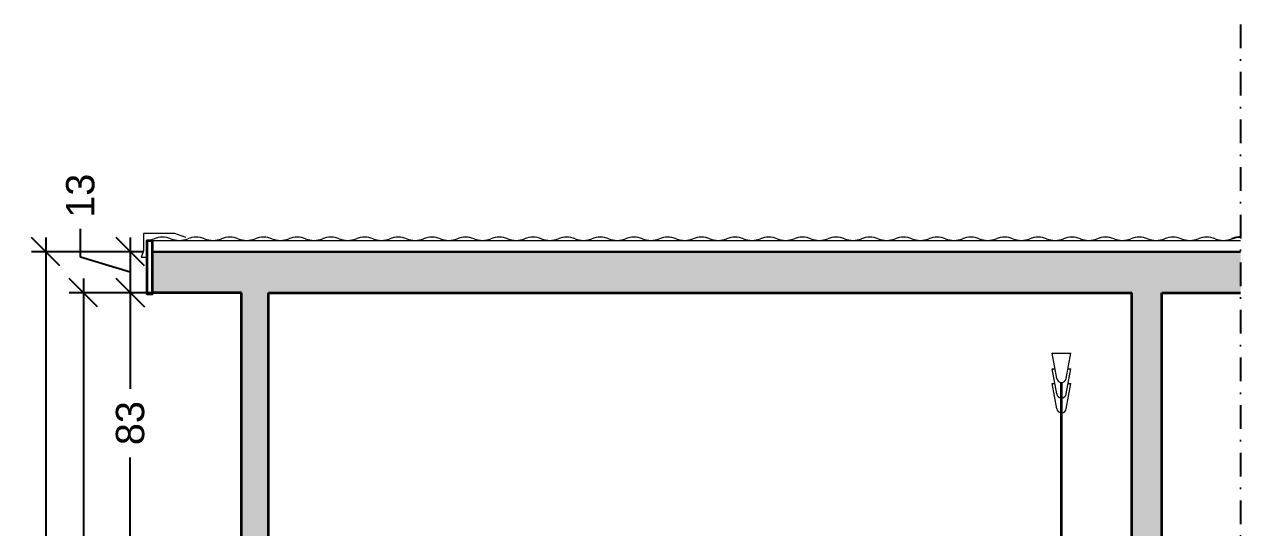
# Model space of a CAD drawing. Header units: inches. Extents: x -449 to 9267, y -5852 to 3388.
# Drawn here: x 947 to 1333.2, y 572.4 to 732 of the extents above; entities that cross this region are included whole.
import ezdxf

# ---------------------------------------------------------------- set-up
doc = ezdxf.new("R2010")
doc.units = ezdxf.units.IN
doc.header["$MEASUREMENT"] = 0
doc.linetypes.add('DASHDOT', pattern=[1, 0.5, -0.25, 0, -0.25])
for name, color, linetype, lineweight in [('A-ANNO-DIMS', 3, 'Continuous', 18), ('A-DETL-MBND', 3, 'Continuous', 18), ('A-FURN', 8, 'Continuous', 18), ('A-SECT-MCUT', 7, 'Continuous', 35), ('A-WALL-STUD', 3, 'Continuous', 18)]:
    doc.layers.add(name, color=color, linetype=linetype, lineweight=lineweight)
doc.layers.add('TRATTEGGIO', color=32, linetype='Continuous')
doc.styles.add('ARIAL', font='Arial.ttf')
doc.dimstyles.new('TICK_36', dxfattribs={"dimtxt": 3.6, "dimasz": 3.6, "dimexe": 1.8, "dimexo": 1.2, "dimgap": 1.8, "dimtad": 0, "dimdec": 0, "dimzin": 0, "dimdsep": 46, "dimtxsty": 'ARIAL', "dimblk": 'OBLIQUE', "dimcen": 1.8, "dimdle": 1.8, "dimclrd": 256, "dimclrt": 256, "dimadec": 0, "dimazin": 0, "dimtfac": 1, "dimtdec": 0, "dimtmove": 1, "dimatfit": 3, "dimldrblk": 'OPEN90', "dimfxl": 1, "dimtfill": 1, "dimtolj": 1, "dimtzin": 0, "dimarcsym": 0})

# ---------------------------------------------------------------- blocks, each defined once
blk = doc.blocks.new('_Oblique')
at = {"color": 0, "linetype": 'ByBlock', "lineweight": -2}
blk.add_line((-0.5, -0.5), (0.5, 0.5), dxfattribs=at)
blk = doc.blocks.new('*D41')
at = {"layer": 'A-ANNO-DIMS', "lineweight": -2, "transparency": 16777216}
for p, q in [((953.82, 664.43), (953.82, 511.43)), ((953.82, 329.67), (953.82, 482.67))]:
    blk.add_line(p, q, dxfattribs=at)
at = {"layer": 'A-ANNO-DIMS', "color": 0, "lineweight": -2, "transparency": 16777216}
for p, q in [((984.56, 659.93), (949.32, 659.93)), ((1021.49, 334.17), (949.32, 334.17))]:
    blk.add_line(p, q, dxfattribs=at)
at = {"layer": 'Defpoints', "color": 0, "transparency": 16777216}
for p in [(953.82, 659.93), (987.56, 659.93), (1024.49, 334.17)]:
    blk.add_point(p, dxfattribs=at)
at = {"layer": 'A-ANNO-DIMS', "lineweight": -2, "transparency": 16777216, "xscale": 9, "yscale": 9, "zscale": 9}
for p, rotation in [((953.82, 659.93), 90), ((953.82, 334.17), 270)]:
    blk.add_blockref('_Oblique', p, dxfattribs=dict(at, rotation=rotation))
at = {"layer": 'A-ANNO-DIMS', "transparency": 16777216, "insert": (953.82, 497.05), "char_height": 9, "attachment_point": 5, "rotation": 90, "style": 'ARIAL', "bg_fill": 3, "box_fill_scale": 1.25, "bg_fill_color": 256, "bg_fill_true_color": 13158600, "bg_fill_transparency": 0}
blk.add_mtext('\\A1;326', dxfattribs=at)
blk = doc.blocks.new('_Open90')
at = {"color": 0, "linetype": 'ByBlock', "lineweight": -2}
for p, q in [((-0.5, 0.5), (0, 0)), ((0, 0), (-1, 0)), ((0, 0), (-0.5, -0.5))]:
    blk.add_line(p, q, dxfattribs=at)
blk = doc.blocks.new('*D45')
at = {"layer": 'A-ANNO-DIMS', "lineweight": -2, "transparency": 16777216}
for p, q in [((980.63, 651.42), (980.63, 616.43)), ((980.63, 559.68), (980.63, 594.66))]:
    blk.add_line(p, q, dxfattribs=at)
at = {"layer": 'A-ANNO-DIMS', "color": 0, "lineweight": -2, "transparency": 16777216}
for p, q in [((1012.98, 646.92), (976.13, 646.92)), ((1011.98, 564.18), (976.13, 564.18))]:
    blk.add_line(p, q, dxfattribs=at)
at = {"layer": 'Defpoints', "color": 0, "transparency": 16777216}
for p in [(980.63, 646.92), (1015.98, 646.92), (1014.98, 564.18)]:
    blk.add_point(p, dxfattribs=at)
at = {"layer": 'A-ANNO-DIMS', "lineweight": -2, "transparency": 16777216, "xscale": 9, "yscale": 9, "zscale": 9}
for p, rotation in [((980.63, 646.92), 90), ((980.63, 564.18), 270)]:
    blk.add_blockref('_Oblique', p, dxfattribs=dict(at, rotation=rotation))
at = {"layer": 'A-ANNO-DIMS', "transparency": 16777216, "insert": (980.63, 605.55), "char_height": 9, "attachment_point": 5, "rotation": 90, "style": 'ARIAL', "bg_fill": 3, "box_fill_scale": 1.25, "bg_fill_color": 256, "bg_fill_true_color": 13158600, "bg_fill_transparency": 0}
blk.add_mtext('\\A1;83', dxfattribs=at)
blk = doc.blocks.new('*D46')
at = {"layer": 'A-ANNO-DIMS', "lineweight": -2, "transparency": 16777216}
for p, q in [((964.81, 658.17), (964.81, 667.17)), ((980.63, 664.43), (980.63, 642.42)), ((980.63, 653.42), (964.81, 658.17))]:
    blk.add_line(p, q, dxfattribs=at)
at = {"layer": 'A-ANNO-DIMS', "color": 0, "lineweight": -2, "transparency": 16777216}
for p, q in [((984.56, 659.93), (976.13, 659.93)), ((984.56, 646.92), (976.13, 646.92))]:
    blk.add_line(p, q, dxfattribs=at)
at = {"layer": 'Defpoints', "color": 0, "transparency": 16777216}
for p in [(987.56, 659.93), (980.63, 646.92), (987.56, 646.92)]:
    blk.add_point(p, dxfattribs=at)
at = {"layer": 'A-ANNO-DIMS', "lineweight": -2, "transparency": 16777216, "xscale": 9, "yscale": 9, "zscale": 9}
for p, rotation in [((980.63, 659.93), 90), ((980.63, 646.92), 270)]:
    blk.add_blockref('_Oblique', p, dxfattribs=dict(at, rotation=rotation))
at = {"layer": 'A-ANNO-DIMS', "transparency": 16777216, "insert": (964.81, 677.68), "char_height": 9, "attachment_point": 5, "rotation": 90, "style": 'ARIAL', "bg_fill": 3, "box_fill_scale": 1.25, "bg_fill_color": 256, "bg_fill_true_color": 13158600, "bg_fill_transparency": 0}
blk.add_mtext('\\A1;13', dxfattribs=at)
blk = doc.blocks.new('*D47')
at = {"layer": 'A-ANNO-DIMS', "lineweight": -2, "transparency": 16777216}
for p, q in [((965.79, 651.42), (965.79, 563.91)), ((965.79, 348.19), (965.79, 534.77))]:
    blk.add_line(p, q, dxfattribs=at)
at = {"layer": 'A-ANNO-DIMS', "color": 0, "lineweight": -2, "transparency": 16777216}
for p, q in [((1012.98, 646.92), (961.29, 646.92)), ((1011.98, 352.69), (961.29, 352.69))]:
    blk.add_line(p, q, dxfattribs=at)
at = {"layer": 'Defpoints', "color": 0, "transparency": 16777216}
for p in [(965.79, 646.92), (1015.98, 646.92), (1014.98, 352.69)]:
    blk.add_point(p, dxfattribs=at)
at = {"layer": 'A-ANNO-DIMS', "lineweight": -2, "transparency": 16777216, "xscale": 9, "yscale": 9, "zscale": 9}
for p, rotation in [((965.79, 646.92), 90), ((965.79, 352.69), 270)]:
    blk.add_blockref('_Oblique', p, dxfattribs=dict(at, rotation=rotation))
at = {"layer": 'A-ANNO-DIMS', "transparency": 16777216, "insert": (965.79, 549.34), "char_height": 9, "attachment_point": 5, "rotation": 90, "style": 'ARIAL', "bg_fill": 3, "box_fill_scale": 1.25, "bg_fill_color": 256, "bg_fill_true_color": 13158600, "bg_fill_transparency": 0}
blk.add_mtext('\\A1;294', dxfattribs=at)

msp = doc.modelspace()

# ---------------------------------------------------------------- hatches: boundary and pattern name
at = {"layer": 'A-WALL-STUD'}
h = msp.add_hatch(color=5, dxfattribs=at)
h.dxf.hatch_style = 1
h.paths.add_polyline_path([(1333.16, 334.17), (1333.16, 352.69), (1308.14, 352.69), (1308.14, 646.92), (1333.16, 646.92), (1333.16, 660.02), (987.56, 659.93), (987.56, 647.92), (987.56, 646.92), (1015.98, 646.92), (1015.98, 569.36), (1023.49, 569.36), (1024.49, 569.36), (1024.49, 646.92), (1298.63, 646.92), (1298.63, 352.69), (1024.49, 352.69), (1024.49, 443.69), (1014.98, 443.69), (1014.98, 306.34), (1024.49, 306.34), (1024.49, 334.17)])

# ---------------------------------------------------------------- linework, layer by layer
at = {"color": 2}
msp.add_arc((1333.05, 657.22), 7.32, 89.1243, 111.4187, dxfattribs=at)
at = {"layer": 'A-DETL-MBND', "color": 2}
for points in [[(998.29, 664.48), (998.29, 664.48), (994.82, 665.71), (984.81, 665.71), (984.81, 660.21), (984.06, 658.21), (985.81, 658.21)], [(987.56, 663.53), (1333.16, 663.53)]]:
    msp.add_lwpolyline(points, dxfattribs=at)
for centre, start, end in [((990.87, 657.22), 68.5813, 111.4187), ((1001.56, 657.22), 68.5813, 111.4187), ((1012.26, 657.22), 68.5813, 111.4187), ((1022.95, 657.22), 68.5813, 111.4187), ((1033.64, 657.22), 68.5813, 111.4187), ((1044.34, 657.22), 68.5813, 111.4187), ((1055.03, 657.22), 68.5813, 111.4187), ((1065.72, 657.22), 68.5813, 111.4187), ((1076.42, 657.22), 68.5813, 111.4187), ((1087.11, 657.22), 68.5813, 111.4187), ((1097.8, 657.22), 68.5813, 111.4187), ((1108.5, 657.22), 68.5813, 111.4187), ((1119.19, 657.22), 68.5813, 111.4187), ((1129.88, 657.22), 68.5813, 111.4187), ((1140.57, 657.22), 68.5813, 111.4187), ((1151.27, 657.22), 68.5813, 111.4187), ((1161.96, 657.22), 68.5813, 111.4187), ((1172.65, 657.22), 68.5813, 111.4187), ((1183.35, 657.22), 68.5813, 111.4187), ((1194.04, 657.22), 68.5813, 111.4187), ((1204.73, 657.22), 68.5813, 111.4187), ((1215.43, 657.22), 68.5813, 111.4187), ((1226.12, 657.22), 68.5813, 111.4187), ((1236.81, 657.22), 68.5813, 111.4187), ((1247.51, 657.22), 68.5813, 111.4187), ((1258.2, 657.22), 68.5813, 111.4187), ((1268.89, 657.22), 68.5813, 111.4187), ((1279.59, 657.22), 68.5813, 111.4187), ((1290.28, 657.22), 68.5813, 111.4187), ((1300.97, 657.22), 68.5813, 111.4187), ((1311.66, 657.22), 68.5813, 111.4187), ((1322.36, 657.22), 68.5813, 111.4187), ((996.22, 670.85), 248.5813, 291.4187), ((1006.91, 670.85), 248.5813, 291.4187), ((1017.6, 670.85), 248.5813, 291.4187), ((1028.3, 670.85), 248.5813, 291.4187), ((1038.99, 670.85), 248.5813, 291.4187), ((1049.68, 670.85), 248.5813, 291.4187), ((1060.38, 670.85), 248.5813, 291.4187), ((1071.07, 670.85), 248.5813, 291.4187), ((1081.76, 670.85), 248.5813, 291.4187), ((1092.46, 670.85), 248.5813, 291.4187), ((1103.15, 670.85), 248.5813, 291.4187), ((1113.84, 670.85), 248.5813, 291.4187), ((1124.54, 670.85), 248.5813, 291.4187), ((1135.23, 670.85), 248.5813, 291.4187), ((1145.92, 670.85), 248.5813, 291.4187), ((1156.61, 670.85), 248.5813, 291.4187), ((1167.31, 670.85), 248.5813, 291.4187), ((1178, 670.85), 248.5813, 291.4187), ((1188.69, 670.85), 248.5813, 291.4187), ((1199.39, 670.85), 248.5813, 291.4187), ((1210.08, 670.85), 248.5813, 291.4187), ((1220.77, 670.85), 248.5813, 291.4187), ((1231.47, 670.85), 248.5813, 291.4187), ((1242.16, 670.85), 248.5813, 291.4187), ((1252.85, 670.85), 248.5813, 291.4187), ((1263.55, 670.85), 248.5813, 291.4187), ((1274.24, 670.85), 248.5813, 291.4187), ((1284.93, 670.85), 248.5813, 291.4187), ((1295.63, 670.85), 248.5813, 291.4187), ((1306.32, 670.85), 248.5813, 291.4187), ((1317.01, 670.85), 248.5813, 291.4187), ((1327.7, 670.85), 248.5813, 291.4187)]:
    msp.add_arc(centre, 7.32, start, end, dxfattribs=at)
at = {"layer": 'A-DETL-MBND'}
msp.add_arc((985.52, 670.85), 7.32, 274.183, 291.4187, dxfattribs=at)
at = {"layer": 'A-FURN', "color": 8}
for p, q in [((1273.28, 627.7), (1279.28, 627.7)), ((1274.78, 619.7), (1273.28, 627.7)), ((1277.78, 619.7), (1279.28, 627.7)), ((1273.28, 622.8), (1274.19, 622.8)), ((1274.78, 614.8), (1273.28, 622.8)), ((1277.78, 614.8), (1279.28, 622.8)), ((1278.36, 622.8), (1279.28, 622.8)), ((1273.28, 618.07), (1274.16, 618.07)), ((1274.78, 610.07), (1273.28, 618.07)), ((1276.05, 558.37), (1276.05, 618.46)), ((1276.48, 558.37), (1276.48, 618.46)), ((1277.78, 610.07), (1279.28, 618.07)), ((1278.39, 618.07), (1279.28, 618.07))]:
    msp.add_line(p, q, dxfattribs=at)
for centre, start, end in [((1276.28, 619.97), 190.4091, 349.5909), ((1276.28, 615.08), 190.4091, 261.5314), ((1276.28, 615.08), 277.4774, 349.5909), ((1276.28, 610.35), 190.4091, 261.5314), ((1276.28, 610.35), 277.4774, 349.5909)]:
    msp.add_arc(centre, 1.53, start, end, dxfattribs=at)
at = {"layer": 'A-SECT-MCUT', "color": 1}
for p, q in [((1015.98, 646.92), (987.56, 646.92)), ((1024.49, 646.92), (1298.63, 646.92)), ((1308.14, 646.92), (1333.16, 646.92))]:
    msp.add_line(p, q, dxfattribs=at)
for points in [[(987.56, 663.53), (987.56, 647.92), (987.56, 646.42), (986.06, 646.42), (986.06, 663.53), (987.56, 663.53)], [(987.56, 659.93), (1333.16, 660.02)], [(1015.98, 569.36), (1015.98, 646.92)], [(1024.49, 569.36), (1024.49, 646.92)], [(1298.63, 352.69), (1298.63, 646.92)], [(1308.14, 352.69), (1308.14, 646.92)]]:
    msp.add_lwpolyline(points, dxfattribs=at)
at = {"layer": 'TRATTEGGIO', "color": 4, "linetype": 'DASHDOT', "ltscale": 15}
msp.add_line((1333.16, 732.04), (1333.16, 262.24), dxfattribs=at)

# ---------------------------------------------------------------- next in the draw order: dimensions: what is measured, and where the dimension line sits
at = {"layer": 'A-ANNO-DIMS', "color": 3}
dim = msp.add_linear_dim(base=(953.82, 659.93), p1=(1024.49, 334.17), p2=(987.56, 659.93), angle=90, dimstyle='TICK_36', override={"dimscale": 2.5}, dxfattribs=at)
dim.commit()
dim.dimension.update_dxf_attribs({"geometry": '*D41', "text_midpoint": (953.82, 497.05)})

# ---------------------------------------------------------------- next in the draw order: dimensions: what is measured, and where the dimension line sits
dim = msp.add_linear_dim(base=(980.63, 646.92), p1=(1014.98, 564.18), p2=(1015.98, 646.92), angle=90, dimstyle='TICK_36', override={"dimscale": 2.5}, dxfattribs=at)
dim.commit()
dim.dimension.update_dxf_attribs({"geometry": '*D45', "text_midpoint": (980.63, 605.55)})

# ---------------------------------------------------------------- next in the draw order: dimensions: what is measured, and where the dimension line sits
dim = msp.add_linear_dim(base=(980.63, 646.92), p1=(987.56, 659.93), p2=(987.56, 646.92), angle=90, dimstyle='TICK_36', override={"dimscale": 2.5}, dxfattribs=at)
dim.commit()
dim.dimension.update_dxf_attribs({"geometry": '*D46', "text_midpoint": (964.81, 671.67)})

# ---------------------------------------------------------------- next in the draw order: dimensions: what is measured, and where the dimension line sits
dim = msp.add_linear_dim(base=(965.79, 646.92), p1=(1014.98, 352.69), p2=(1015.98, 646.92), angle=90, dimstyle='TICK_36', override={"dimscale": 2.5}, dxfattribs=at)
dim.commit()
dim.dimension.update_dxf_attribs({"geometry": '*D47', "text_midpoint": (965.79, 549.34), "dimtype": 160})

doc.saveas('drawing.dxf')
